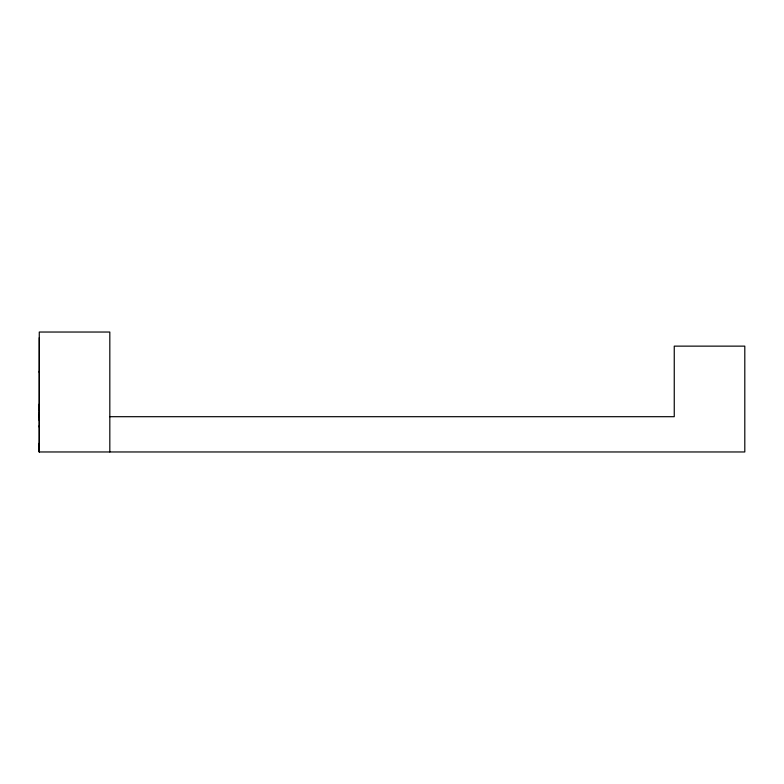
<?xml version="1.0" encoding="UTF-8"?>
<svg xmlns="http://www.w3.org/2000/svg" width="784" height="784" viewBox="0 0 784 784"><rect width="100%" height="100%" fill="white"/><g stroke="black" fill="none" stroke-linecap="round" stroke-linejoin="round"><path stroke-width="1.18" d="M39.288 337.679L39.259 451.966M39.269 411.081L39.278 404.044M39.269 411.855L39.278 420.587M39.278 415.138L39.269 417.274M109.819 416.696L674.25 416.696L674.25 346.136L744.8 346.136L744.8 451.966L39.269 451.966L39.259 443.195M39.278 371.263L39.278 372.478M39.269 425.614L39.278 427.162M109.819 451.966L109.819 332.034L39.269 332.034L39.269 451.966"/></g></svg>
